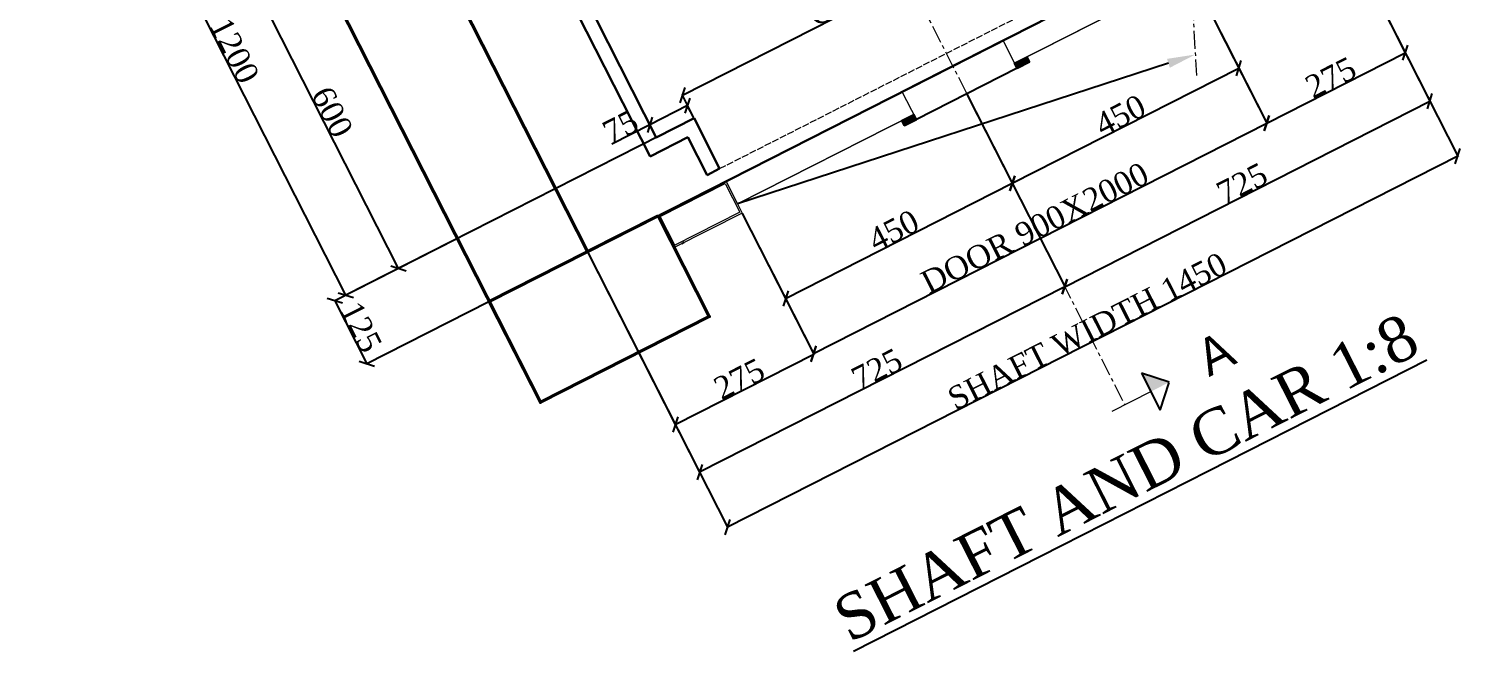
# Model space of a CAD drawing. Header units: millimetres. Extents: x 9010 to 18690, y -22518 to -16270.
# Drawn here: x 9147 to 11693, y -22518 to -21417 of the extents above; entities that cross this region are included whole.
import ezdxf
from ezdxf import colors
from ezdxf.entities.mleader import LeaderData, LeaderLine
from ezdxf.math import Vec2, Vec3

# ---------------------------------------------------------------- set-up
doc = ezdxf.new("R2010")
doc.units = ezdxf.units.MM
doc.linetypes.add('ACAD_ISO02W100', pattern=[15, 12, -3])
doc.linetypes.add('CENTER', pattern=[50.8, 31.75, -6.35, 6.35, -6.35])
doc.layers.add('6', color=7, linetype='Continuous')
for name, color, linetype, lineweight in [('Car', 3, 'Continuous', 18), ('CL', 2, 'CENTER', 0), ('DL', 8, 'ACAD_ISO02W100', 0), ('step&guides', 3, 'Continuous', 30), ('Wall', 1, 'Continuous', 50)]:
    doc.layers.add(name, color=color, linetype=linetype, lineweight=lineweight)
doc.styles.add('nassar2', font='cent.shx', dxfattribs={"height": 60})
doc.styles.add('top', font='cent.shx', dxfattribs={"height": 40})
doc.dimstyles.new('top', dxfattribs={"dimtxt": 35, "dimasz": 20, "dimexe": 1.25, "dimexo": 0.625, "dimtad": 1, "dimtxsty": 'top', "dimblk": 'OBLIQUE', "dimcen": 2.5, "dimadec": 0, "dimazin": 0, "dimtfac": 1, "dimtmove": 0, "dimatfit": 3, "dimldrblk": 'OBLIQUE', "dimfxl": 1, "dimarcsym": 0})

# ---------------------------------------------------------------- blocks, each defined once
blk = doc.blocks.new('_Oblique')
at = {"color": 0, "linetype": 'ByBlock', "lineweight": -2}
blk.add_line((-0.5, -0.5), (0.5, 0.5), dxfattribs=at)
blk = doc.blocks.new('*D24')
at = {"color": 0, "lineweight": -2, "transparency": 16777216}
for p, q in [((10811.3, -21539.3), (10888.4, -21691)), ((10486.6, -21893.7), (10887.8, -21689.9)), ((10410.1, -21743.1), (10487.2, -21894.8))]:
    blk.add_line(p, q, dxfattribs=at)
at = {"layer": 'Defpoints', "color": 0, "transparency": 16777216}
for p in [(10811, -21538.7), (10887.8, -21689.9), (10409.8, -21742.5)]:
    blk.add_point(p, dxfattribs=at)
at = {"color": 0, "lineweight": -2, "transparency": 16777216, "xscale": 20, "yscale": 20, "zscale": 20}
for p, rotation in [((10887.8, -21689.9), 26.92901637119429), ((10486.6, -21893.7), 206.9290163711943)]:
    blk.add_blockref('_Oblique', p, dxfattribs=dict(at, rotation=rotation))
at = {"color": 0, "transparency": 16777216, "insert": (10677.8, -21773.4), "char_height": 40, "attachment_point": 5, "rotation": 26.929, "style": 'top'}
blk.add_mtext('450', dxfattribs=at)
blk = doc.blocks.new('*D25')
at = {"color": 0, "lineweight": -2, "transparency": 16777216}
for p, q in [((11212.5, -21335.5), (11289.6, -21487.2)), ((10887.8, -21689.9), (11289, -21486.1)), ((10807.6, -21532.1), (10888.4, -21691))]:
    blk.add_line(p, q, dxfattribs=at)
at = {"layer": 'Defpoints', "color": 0, "transparency": 16777216}
for p in [(11212.2, -21334.9), (11289, -21486.1), (10807.3, -21531.5)]:
    blk.add_point(p, dxfattribs=at)
at = {"color": 0, "lineweight": -2, "transparency": 16777216, "xscale": 20, "yscale": 20, "zscale": 20}
for p, rotation in [((11289, -21486.1), 26.92901637119429), ((10887.8, -21689.9), 206.9290163711943)]:
    blk.add_blockref('_Oblique', p, dxfattribs=dict(at, rotation=rotation))
at = {"color": 0, "transparency": 16777216, "insert": (11079.1, -21569.6), "char_height": 40, "attachment_point": 5, "rotation": 26.929, "style": 'top'}
blk.add_mtext('450', dxfattribs=at)
blk = doc.blocks.new('*D8')
at = {"color": 0, "lineweight": -2, "transparency": 16777216}
for p, q in [((11265.3, -21439.5), (11339, -21584.6)), ((10536, -21991.1), (11338.4, -21583.5)), ((10464.7, -21850.7), (10536.6, -21992.2))]:
    blk.add_line(p, q, dxfattribs=at)
at = {"layer": 'Defpoints', "color": 0, "transparency": 16777216}
for p in [(11265, -21438.9), (11338.4, -21583.5), (10464.4, -21850.1)]:
    blk.add_point(p, dxfattribs=at)
at = {"color": 0, "lineweight": -2, "transparency": 16777216, "xscale": 20, "yscale": 20, "zscale": 20}
for p, rotation in [((11338.4, -21583.5), 26.92901637119429), ((10536, -21991.1), 206.9290163711943)]:
    blk.add_blockref('_Oblique', p, dxfattribs=dict(at, rotation=rotation))
at = {"color": 0, "transparency": 16777216, "insert": (10927.9, -21768.9), "char_height": 40, "attachment_point": 5, "rotation": 26.929, "style": 'top'}
blk.add_mtext('DOOR 900X2000', dxfattribs=at)
blk = doc.blocks.new('*D9')
at = {"color": 0, "lineweight": -2, "transparency": 16777216}
for p, q in [((10313.3, -21552.5), (10246.4, -21586.5)), ((10324.3, -21574.3), (10312.7, -21551.4)), ((10246.4, -21586.5), (10179, -21620.7)), ((10257.5, -21608.3), (10245.8, -21585.4))]:
    blk.add_line(p, q, dxfattribs=at)
at = {"layer": 'Defpoints', "color": 0, "transparency": 16777216}
for p in [(10246.4, -21586.5), (10324.6, -21574.9), (10257.8, -21608.8)]:
    blk.add_point(p, dxfattribs=at)
at = {"color": 0, "lineweight": -2, "transparency": 16777216, "xscale": 20, "yscale": 20, "zscale": 20}
for p, rotation in [((10313.3, -21552.5), 26.92901637119424), ((10246.4, -21586.5), 206.9290163711943)]:
    blk.add_blockref('_Oblique', p, dxfattribs=dict(at, rotation=rotation))
at = {"color": 0, "transparency": 16777216, "insert": (10194.4, -21589.8), "char_height": 40, "attachment_point": 5, "rotation": 26.929, "style": 'top'}
blk.add_mtext('75', dxfattribs=at)
blk = doc.blocks.new('*D10')
at = {"color": 0, "lineweight": -2, "transparency": 16777216}
for p, q in [((10303.9, -21534.1), (11106.3, -21126.5)), ((11126.8, -21166.7), (11105.8, -21125.4)), ((10324.3, -21574.3), (10303.4, -21533))]:
    blk.add_line(p, q, dxfattribs=at)
at = {"layer": 'Defpoints', "color": 0, "transparency": 16777216}
for p in [(11106.3, -21126.5), (11127, -21167.3), (10324.6, -21574.9)]:
    blk.add_point(p, dxfattribs=at)
at = {"color": 0, "lineweight": -2, "transparency": 16777216, "xscale": 20, "yscale": 20, "zscale": 20}
for p, rotation in [((11106.3, -21126.5), 26.92901637119429), ((10303.9, -21534.1), 206.9290163711943)]:
    blk.add_blockref('_Oblique', p, dxfattribs=dict(at, rotation=rotation))
at = {"color": 0, "transparency": 16777216, "insert": (10695.8, -21311.9), "char_height": 40, "attachment_point": 5, "rotation": 26.929, "style": 'top'}
blk.add_mtext('OPENING 900', dxfattribs=at)
blk = doc.blocks.new('*D11')
at = {"color": 0, "lineweight": -2, "transparency": 16777216}
for p, q in [((11429.1, -21154.7), (11584.2, -21460)), ((11250.9, -21411.1), (11339, -21584.6)), ((11338.4, -21583.5), (11583.6, -21458.9))]:
    blk.add_line(p, q, dxfattribs=at)
at = {"layer": 'Defpoints', "color": 0, "transparency": 16777216}
for p in [(11428.8, -21154.2), (11250.6, -21410.5), (11583.6, -21458.9)]:
    blk.add_point(p, dxfattribs=at)
at = {"color": 0, "lineweight": -2, "transparency": 16777216, "xscale": 20, "yscale": 20, "zscale": 20}
for p, rotation in [((11583.6, -21458.9), 26.92901637119429), ((11338.4, -21583.5), 206.9290163711943)]:
    blk.add_blockref('_Oblique', p, dxfattribs=dict(at, rotation=rotation))
at = {"color": 0, "transparency": 16777216, "insert": (11451.7, -21502.8), "char_height": 40, "attachment_point": 5, "rotation": 26.929, "style": 'top'}
blk.add_mtext('275', dxfattribs=at)
blk = doc.blocks.new('*D12')
at = {"color": 0, "lineweight": -2, "transparency": 16777216}
for p, q in [((10410.1, -21743.1), (10537.2, -21993.3)), ((10136.3, -21811.4), (10292, -22117.8)), ((10291.4, -22116.7), (10536.6, -21992.2))]:
    blk.add_line(p, q, dxfattribs=at)
at = {"layer": 'Defpoints', "color": 0, "transparency": 16777216}
for p in [(10409.8, -21742.5), (10136.1, -21810.9), (10536.6, -21992.2)]:
    blk.add_point(p, dxfattribs=at)
at = {"color": 0, "lineweight": -2, "transparency": 16777216, "xscale": 20, "yscale": 20, "zscale": 20}
for p, rotation in [((10536.6, -21992.2), 26.92901637119429), ((10291.4, -22116.7), 206.9290163711943)]:
    blk.add_blockref('_Oblique', p, dxfattribs=dict(at, rotation=rotation))
at = {"color": 0, "transparency": 16777216, "insert": (10404.7, -22036.1), "char_height": 40, "attachment_point": 5, "rotation": 26.929, "style": 'top'}
blk.add_mtext('275', dxfattribs=at)
blk = doc.blocks.new('*D13')
at = {"color": 0, "lineweight": -2, "transparency": 16777216}
for p, q in [((10854.8, -21624.9), (10981.3, -21874)), ((10136.3, -21811.4), (10334.9, -22202.4)), ((10980.7, -21872.9), (10334.4, -22201.2))]:
    blk.add_line(p, q, dxfattribs=at)
at = {"layer": 'Defpoints', "color": 0, "transparency": 16777216}
for p in [(10854.5, -21624.3), (10136.1, -21810.9), (10334.4, -22201.2)]:
    blk.add_point(p, dxfattribs=at)
at = {"color": 0, "lineweight": -2, "transparency": 16777216, "xscale": 20, "yscale": 20, "zscale": 20}
for p, rotation in [((10980.7, -21872.9), 26.92901637119424), ((10334.4, -22201.2), 206.9290163711943)]:
    blk.add_blockref('_Oblique', p, dxfattribs=dict(at, rotation=rotation))
at = {"color": 0, "transparency": 16777216, "insert": (10648.2, -22018.7), "char_height": 40, "attachment_point": 5, "rotation": 26.929, "style": 'top'}
blk.add_mtext('725', dxfattribs=at)
blk = doc.blocks.new('*D14')
at = {"color": 0, "lineweight": -2, "transparency": 16777216}
for p, q in [((11429.1, -21154.7), (11627.7, -21545.7)), ((10980.7, -21872.9), (11627.1, -21544.6)), ((10854.8, -21624.9), (10981.3, -21874))]:
    blk.add_line(p, q, dxfattribs=at)
at = {"layer": 'Defpoints', "color": 0, "transparency": 16777216}
for p in [(11428.8, -21154.2), (11627.1, -21544.6), (10854.5, -21624.3)]:
    blk.add_point(p, dxfattribs=at)
at = {"color": 0, "lineweight": -2, "transparency": 16777216, "xscale": 20, "yscale": 20, "zscale": 20}
for p, rotation in [((11627.1, -21544.6), 26.92901637119429), ((10980.7, -21872.9), 206.9290163711943)]:
    blk.add_blockref('_Oblique', p, dxfattribs=dict(at, rotation=rotation))
at = {"color": 0, "transparency": 16777216, "insert": (11294.6, -21690.3), "char_height": 40, "attachment_point": 5, "rotation": 26.929, "style": 'top'}
blk.add_mtext('725', dxfattribs=at)
blk = doc.blocks.new('*D27')
at = {"color": 0, "lineweight": -2, "transparency": 16777216}
for p, q in [((11429.1, -21154.7), (11677.1, -21642.9)), ((11676.5, -21641.8), (10383.7, -22298.4)), ((10136.3, -21811.4), (10384.3, -22299.6))]:
    blk.add_line(p, q, dxfattribs=at)
at = {"layer": 'Defpoints', "color": 0, "transparency": 16777216}
for p in [(11428.8, -21154.2), (10136.1, -21810.9), (10383.7, -22298.4)]:
    blk.add_point(p, dxfattribs=at)
at = {"color": 0, "lineweight": -2, "transparency": 16777216, "xscale": 20, "yscale": 20, "zscale": 20}
for p, rotation in [((11676.5, -21641.8), 26.92901637119424), ((10383.7, -22298.4), 206.9290163711943)]:
    blk.add_blockref('_Oblique', p, dxfattribs=dict(at, rotation=rotation))
at = {"color": 0, "transparency": 16777216, "insert": (11020.8, -21951.7), "char_height": 40, "attachment_point": 5, "rotation": 26.929, "style": 'top'}
blk.add_mtext('SHAFT WIDTH 1450', dxfattribs=at)
blk = doc.blocks.new('*D18')
at = {"color": 0, "lineweight": -2, "transparency": 16777216}
for p, q in [((9713.7, -20539.2), (9163.7, -20818.6)), ((9708.3, -21887.9), (9164.8, -20818.1)), ((10301.8, -21586.5), (9707.2, -21888.5))]:
    blk.add_line(p, q, dxfattribs=at)
at = {"layer": 'Defpoints', "color": 0, "transparency": 16777216}
for p in [(9714.3, -20539), (9164.8, -20818.1), (10302.3, -21586.2)]:
    blk.add_point(p, dxfattribs=at)
at = {"color": 0, "lineweight": -2, "transparency": 16777216, "xscale": 20, "yscale": 20, "zscale": 20}
for p, rotation in [((9164.8, -20818.1), 116.9290163711014), ((9708.3, -21887.9), 296.9290163711014)]:
    blk.add_blockref('_Oblique', p, dxfattribs=dict(at, rotation=rotation))
at = {"color": 0, "transparency": 16777216, "insert": (9432.3, -21299.1), "char_height": 40, "attachment_point": 5, "rotation": 296.929, "style": 'top'}
blk.add_mtext('CAR DEPTH 1200', dxfattribs=at)
blk = doc.blocks.new('*D28')
at = {"color": 0, "lineweight": -2, "transparency": 16777216}
for p, q in [((9811.6, -21162.5), (9528.7, -21306.2)), ((9801.5, -21840.6), (9529.8, -21305.6)), ((9905, -21788), (9800.4, -21841.1))]:
    blk.add_line(p, q, dxfattribs=at)
at = {"layer": 'Defpoints', "color": 0, "transparency": 16777216}
for p in [(9812.2, -21162.2), (9529.8, -21305.6), (9905.6, -21787.7)]:
    blk.add_point(p, dxfattribs=at)
at = {"color": 0, "lineweight": -2, "transparency": 16777216, "xscale": 20, "yscale": 20, "zscale": 20}
for p, rotation in [((9529.8, -21305.6), 116.9290163711014), ((9801.5, -21840.6), 296.9290163711014)]:
    blk.add_blockref('_Oblique', p, dxfattribs=dict(at, rotation=rotation))
at = {"color": 0, "transparency": 16777216, "insert": (9684.1, -21563.8), "char_height": 40, "attachment_point": 5, "rotation": 296.929, "style": 'top'}
blk.add_mtext('600', dxfattribs=at)
blk = doc.blocks.new('*D33')
at = {"color": 0, "lineweight": -2, "transparency": 16777216}
for p, q in [((9905, -21788), (9687.7, -21898.4)), ((9688.8, -21897.9), (9745.4, -22009.3)), ((9961.6, -21899.5), (9744.3, -22009.9))]:
    blk.add_line(p, q, dxfattribs=at)
at = {"layer": 'Defpoints', "color": 0, "transparency": 16777216}
for p in [(9905.6, -21787.7), (9962.2, -21899.2), (9745.4, -22009.3)]:
    blk.add_point(p, dxfattribs=at)
at = {"color": 0, "lineweight": -2, "transparency": 16777216, "xscale": 20, "yscale": 20, "zscale": 20}
for p, rotation in [((9688.8, -21897.9), 116.9290163711014), ((9745.4, -22009.3), 296.9290163711014)]:
    blk.add_blockref('_Oblique', p, dxfattribs=dict(at, rotation=rotation))
at = {"color": 0, "transparency": 16777216, "insert": (9735.5, -21944.2), "char_height": 40, "attachment_point": 5, "rotation": 296.929, "style": 'top'}
blk.add_mtext('125', dxfattribs=at)

msp = doc.modelspace()

# ---------------------------------------------------------------- hatches: boundary and pattern name
at = {"true_color": 0x000007, "transparency": 33554666}
h = msp.add_hatch(color=7, dxfattribs=at)
h.paths.add_polyline_path([(10892.027, -21477.275), (10914.097, -21466.064), (10896.559, -21486.197)])
h.paths.add_polyline_path([(10914.097, -21466.064), (10896.559, -21486.197), (10918.629, -21474.986)])
h = msp.add_hatch(color=7, dxfattribs=at)
h.paths.add_polyline_path([(10692.455, -21578.65), (10713.586, -21567.916), (10696.987, -21587.572)])
h.paths.add_polyline_path([(10713.586, -21567.916), (10696.987, -21587.572), (10718.119, -21576.838)])
at = {"layer": 'Car', "lineweight": 25, "ltscale": 4, "transparency": 16777216}
h = msp.add_hatch(color=256, dxfattribs=at)
h.dxf.hatch_style = 1
h.paths.add_polyline_path([(11132.988, -22058.518), (11116.434, -22025.706), (11165.603, -22042.063)])

# ---------------------------------------------------------------- linework, layer by layer
for p, q in [((10140.517, -21808.591), (11424.375, -21156.435)), ((11424.375, -21156.435), (10140.517, -21808.591)), ((10274.252, -21740.658), (10278.71, -21738.394)), ((10307.26, -21794.599), (10302.802, -21796.863))]:
    msp.add_line(p, q)
at = {"color": 7, "linetype": 'Continuous', "lineweight": 20, "transparency": 33554666}
for p, q in [((10892.046, -21477.313), (11204.031, -21318.835)), ((10401.62, -21726.432), (10713.606, -21567.954))]:
    msp.add_line(p, q, dxfattribs=at)
at = {"transparency": 33554666}
msp.add_line((10871.666, -21437.192), (10693.226, -21527.834), dxfattribs=at)
at = {"color": 7, "linetype": 'Continuous', "lineweight": 20, "transparency": 33554666}
for points in [[(10713.606, -21567.954), (10401.62, -21726.432), (10381.24, -21686.312), (11183.652, -21278.714), (11204.031, -21318.835), (10892.046, -21477.313)], [(10896.559, -21486.197), (10894.326, -21481.802), (10871.666, -21437.192)], [(10718.119, -21576.838), (10693.226, -21527.834), (10693.226, -21527.834)]]:
    msp.add_lwpolyline(points, dxfattribs=at)
at = {"color": 7, "linetype": 'Continuous', "lineweight": -2, "true_color": 0x000007, "transparency": 33554666}
for points in [[(10892.027, -21477.275), (10914.097, -21466.064), (10896.559, -21486.197)], [(10914.097, -21466.064), (10896.559, -21486.197), (10918.629, -21474.986)], [(10692.455, -21578.65), (10713.586, -21567.916), (10696.987, -21587.572)], [(10713.586, -21567.916), (10696.987, -21587.572), (10718.119, -21576.838)]]:
    msp.add_lwpolyline(points, close=True, dxfattribs=at)
at = {"color": 7, "linetype": 'Continuous', "lineweight": 20, "true_color": 0x000007, "transparency": 33554666}
for points in [[(10918.629, -21474.986), (10914.097, -21466.064), (10914.097, -21466.064)], [(10696.987, -21587.572), (10692.455, -21578.65), (10692.455, -21578.65)]]:
    msp.add_lwpolyline(points, dxfattribs=at)
at = {"color": 7, "linetype": 'Continuous', "lineweight": 20, "transparency": 33554666}
for points in [[(10260.878, -21747.451), (10381.24, -21686.312), (10409.79, -21742.517), (10289.429, -21803.657)], [(10264.921, -21748.786), (10379.924, -21690.345), (10405.739, -21741.165), (10290.736, -21799.605)]]:
    msp.add_lwpolyline(points, close=True, dxfattribs=at)
at = {"layer": '6', "transparency": 33554666}
msp.add_line((10896.559, -21486.197), (10718.119, -21576.838), dxfattribs=at)
at = {"layer": 'Car', "lineweight": 25, "ltscale": 4, "transparency": 33554666}
for p, q in [((11165.603, -22042.063), (11116.434, -22025.706)), ((11116.434, -22025.706), (11149.542, -22091.329)), ((11149.542, -22091.329), (11165.764, -22042.123))]:
    msp.add_line(p, q, dxfattribs=at)
at = {"layer": 'Car', "ltscale": 4, "transparency": 33554666}
msp.add_line((11064.526, -22093.294), (11132.988, -22058.518), dxfattribs=at)
at = {"layer": 'CL'}
for p, q in [((9826.288, -19600.186, -110.467), (11086.923, -22081.917)), ((11204.031, -21318.835), (11213.917, -21499.02))]:
    msp.add_line(p, q, dxfattribs=at)
at = {"layer": 'DL', "transparency": 33554666}
msp.add_line((10369.918, -21664.023), (11172.329, -21256.425), dxfattribs=at)
at = {"layer": 'step&guides'}
for p, q in [((9680.687, -20527.983), (10246.795, -21642.444)), ((9714.298, -20538.95), (10257.762, -21608.832)), ((10257.762, -21608.832), (10324.629, -21574.866)), ((10324.629, -21574.866), (10369.918, -21664.023)), ((10246.795, -21642.444), (10313.662, -21608.477)), ((10313.662, -21608.477), (10347.629, -21675.345)), ((10369.918, -21664.023), (10347.629, -21675.345))]:
    msp.add_line(p, q, dxfattribs=at)
at = {"layer": 'Wall'}
for points in [[(11394.591, -21395.888), (11693.266, -21244.171), (10787.493, -19461.035), (9147.008, -20294.345), (10052.78, -22077.482), (10351.456, -21925.765)], [(10260.878, -21747.451), (10136.059, -21810.856), (9411.441, -20384.346), (10704.215, -19727.661), (11428.833, -21154.17), (11304.013, -21217.575)]]:
    msp.add_lwpolyline(points, dxfattribs=at)
msp.add_lwpolyline([(10260.878, -21747.451), (9962.203, -21899.168), (10052.78, -22077.482), (10351.456, -21925.765)], close=True, dxfattribs=at)

# ---------------------------------------------------------------- texts
at = {"insert": (10563.5, -22432.263, -137), "char_height": 80, "attachment_point": 1, "rotation": 26.929016}
msp.add_mtext_dynamic_manual_height_columns('{\\Fcent|c0;\\L\\C6;SHAFT AND CAR 1:8}', width=2331.14753, gutter_width=200, heights=[0], dxfattribs=at)
at = {"ltscale": 4, "transparency": 33554666, "insert": (11258.788, -21948.858), "char_height": 65, "attachment_point": 3, "rotation": 26.65697}
msp.add_mtext_dynamic_manual_height_columns('A', width=315.98199, gutter_width=125, heights=[0], dxfattribs=at)

# ---------------------------------------------------------------- dimensions: what is measured, and where the dimension line sits
for base, p1, p2, angle, text, picture, middle in [((9164.818, -20818.067), (10302.34, -21586.188), (9714.298, -20538.95), 116.929016, 'CAR DEPTH <>', '*D18', (9413.906, -21308.43)), ((11106.349, -21126.533), (10324.629, -21574.866), (11127.041, -21167.268), 26.929016, 'OPENING <>', '*D10', (10705.143, -21330.332)), ((10383.735, -22298.44), (11428.833, -21154.17), (10136.059, -21810.856), 26.929016, 'SHAFT WIDTH <>', '*D27', (11030.122, -21970.097)), ((11338.45, -21583.456), (10464.445, -21850.112), (11265.023, -21438.904), 26.929016, 'DOOR <>X2000', '*D8', (10937.244, -21787.254))]:
    dim = msp.add_linear_dim(base=base, p1=p1, p2=p2, angle=angle, text=text, dimstyle='top')
    dim.commit()
    dim.dimension.update_dxf_attribs({"geometry": picture, "text_midpoint": middle, "dimtype": 160})
for base, p1, p2, angle, picture, middle in [((11627.135, -21544.555), (10854.49, -21624.341), (11428.833, -21154.17), 26.929016, '*D14', (11303.941, -21708.726)), ((11583.631, -21458.912), (11250.595, -21410.502), (11428.833, -21154.17), 26.929016, '*D11', (11461.041, -21521.184)), ((9529.801, -21305.64), (9905.592, -21787.722), (9812.174, -21162.204), 116.929016, '*D28', (9665.667, -21573.11)), ((11288.999, -21486.105), (10807.339, -21531.518), (11212.202, -21334.919), 26.929016, '*D25', (11088.396, -21588.005)), ((10246.41, -21586.486), (10324.629, -21574.866), (10257.762, -21608.832), 26.929016, '*D9', (10203.771, -21608.145)), ((10887.793, -21689.904), (10409.79, -21742.517), (10810.996, -21538.718), 26.929016, '*D24', (10687.191, -21791.803)), ((10334.361, -22201.24), (10854.49, -21624.341), (10136.059, -21810.856), 26.929016, '*D13', (10657.554, -22037.068)), ((10536.605, -21992.168), (10136.059, -21810.856), (10409.79, -21742.517), 26.929016, '*D12', (10414.014, -22054.44)), ((9745.39, -22009.302), (9905.592, -21787.722), (9962.203, -21899.168), 116.929016, '*D33', (9717.084, -21953.579))]:
    dim = msp.add_linear_dim(base=base, p1=p1, p2=p2, angle=angle, dimstyle='top')
    dim.commit()
    dim.dimension.update_dxf_attribs({"geometry": picture, "text_midpoint": middle, "dimtype": 160})

# ---------------------------------------------------------------- leaders
at = {"layer": 'CL'}
ml = msp.add_multileader_mtext('Standard', dxfattribs=at)
ml.set_content('', color=256, style='nassar2')
ml.set_leader_properties()
ml.build(insert=Vec2(0, 0))
ml.multileader.update_dxf_attribs({"text_left_attachment_type": 6, "text_right_attachment_type": 6, "dogleg_length": 0.36, "arrow_head_size": 50})
ctx = ml.context
ctx.base_point, ctx.char_height, ctx.arrow_head_size, ctx.landing_gap_size, ctx.plane_origin, ctx.plane_x_axis, ctx.plane_y_axis = Vec3(10401.46, -21726.514), 60, 50, 0.09, Vec3(11128.171, -21542.506), Vec3(0.89156829, 0.45288629), Vec3(-0.45288629, 0.89156829)
ctx.left_attachment, ctx.right_attachment, ctx.text_align_type = 6, 6, 2
notes = []
notes.append((ctx, [(1, (1, 1, 0), (10401.62, -21726.432), (-0.89156829, -0.45288629), 0.0000157, [(0, [(11211.891, -21462.097)], 0, [])])]))
ctx.mtext.insert, ctx.mtext.text_direction, ctx.mtext.rotation, ctx.mtext.alignment, ctx.mtext.flow_direction = Vec3(10374.367, -21672.979), Vec3(0.89156829, 0.45288629), 0.47, 3, 5
for ctx, leaders in notes:
    for number, flags, end, landing, length, lines in leaders:
        leader = LeaderData()
        leader.index, (leader.has_last_leader_line, leader.has_dogleg_vector, leader.attachment_direction) = number, flags
        leader.last_leader_point, leader.dogleg_vector, leader.dogleg_length = Vec3(end), Vec3(landing), length
        for number, points, colour, breaks in lines:
            line = LeaderLine()
            line.index, line.vertices, line.color, line.breaks = number, Vec3.list(points), colors.encode_raw_color(colour), breaks
            leader.lines.append(line)
        ctx.leaders.append(leader)

doc.saveas('drawing.dxf')
